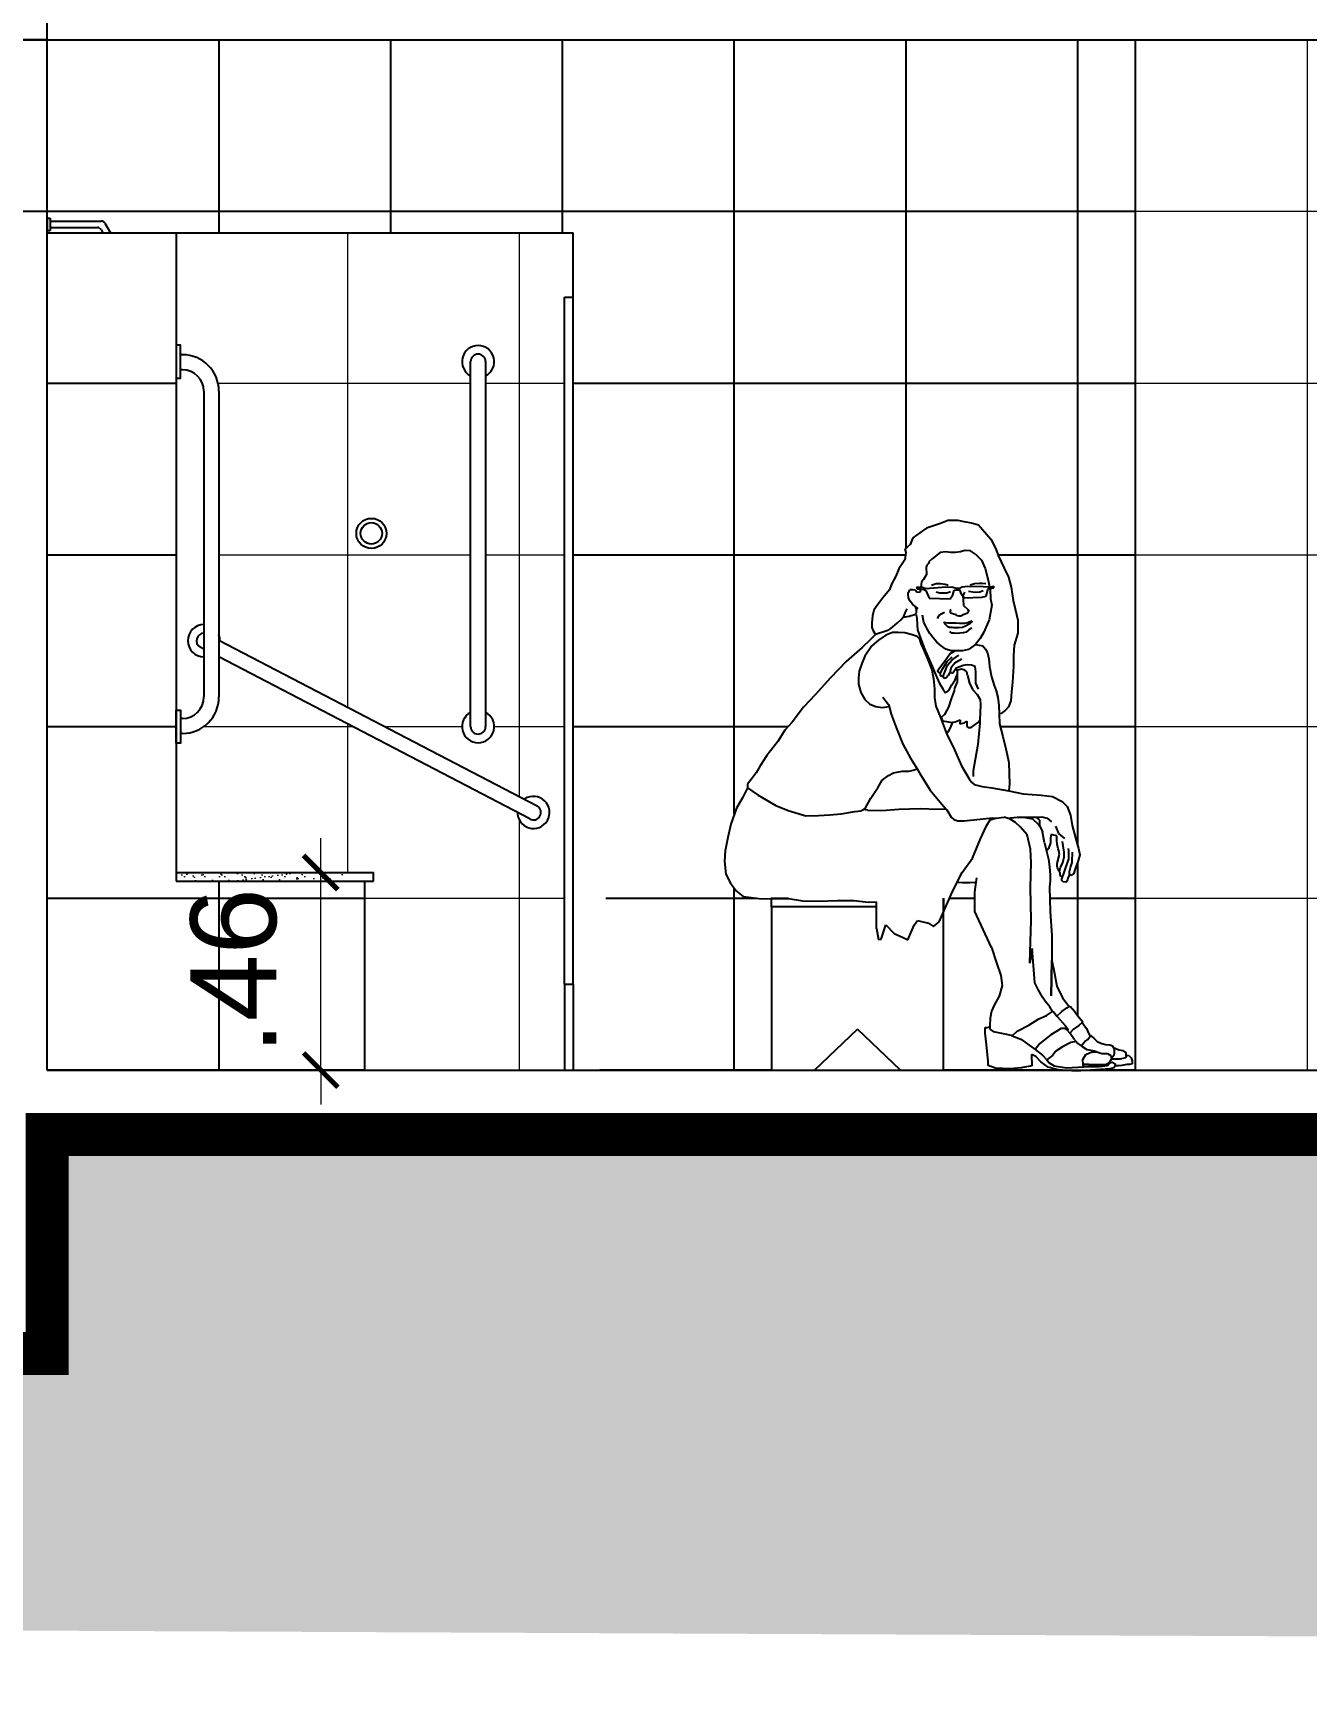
# Model space of a CAD drawing. Header units: metres. Extents: x 2304 to 3408, y 318 to 588.
# Drawn here: x 2622.945 to 2625.911, y 346.657 to 350.527 of the extents above; entities that cross this region are included whole.
import ezdxf

# ---------------------------------------------------------------- set-up
doc = ezdxf.new("R2010")
doc.units = ezdxf.units.M
doc.header["$LTSCALE"] = 5.5
doc.header["$MEASUREMENT"] = 0
doc.header["$PDMODE"] = 1
doc.layers.add('2prancha', color=4, linetype='Continuous', lineweight=18)
doc.layers.add('HACH', color=251, linetype='Continuous', lineweight=5)
for name, color, linetype in [('COTA 1 100', 2, 'Continuous'), ('HACHURA PISOS', 250, 'Continuous'), ('PENA 0.15', 7, 'Continuous'), ('PENA 01', 1, 'Continuous'), ('PENA 02', 2, 'Continuous'), ('PENA 03', 3, 'Continuous'), ('PENA 06', 6, 'Continuous')]:
    doc.layers.add(name, color=color, linetype=linetype)
doc.styles.add('Luana', font='arial.ttf')
doc.dimstyles.new('arial100', dxfattribs={"dimtxt": 0.2, "dimasz": 0.08, "dimexe": 0.1, "dimexo": 0.2, "dimgap": 0.1, "dimtad": 1, "dimzin": 4, "dimdsep": 46, "dimtxsty": 'Luana', "dimblk": 'ARCHTICK', "dimcen": 0, "dimclrd": 7, "dimclre": 7, "dimclrt": 256, "dimadec": 0, "dimazin": 0, "dimtfac": 1, "dimtix": 1, "dimtmove": 0, "dimatfit": 3, "dimldrblk": 'CLOSEDBLANK', "dimfxl": 0, "dimlwd": 5, "dimlwe": 5, "dimarcsym": 0})

# ---------------------------------------------------------------- blocks, each defined once
blk = doc.blocks.new('_ArchTick')
at = {"color": 0, "linetype": 'ByBlock', "const_width": 0.15}
blk.add_lwpolyline([(-0.5, -0.5), (0.5, 0.5)], dxfattribs=at)
blk = doc.blocks.new('*D153')
at = {"layer": 'COTA 1 100', "color": 7, "lineweight": 5}
for p, q in [((2623.6143, 348.5719), (2623.6143, 348.6519)), ((2623.5374, 348.5719), (2623.5143, 348.5719)), ((2623.6143, 348.1119), (2623.6143, 348.5719)), ((2623.5374, 348.1119), (2623.5143, 348.1119)), ((2623.6143, 348.1119), (2623.6143, 348.0319))]:
    blk.add_line(p, q, dxfattribs=at)
at = {"layer": 'Defpoints', "color": 0}
for p in [(2623.6143, 348.5719), (2623.7374, 348.5719), (2623.7374, 348.1119)]:
    blk.add_point(p, dxfattribs=at)
at = {"layer": 'COTA 1 100', "color": 7, "lineweight": 5, "xscale": 0.08, "yscale": 0.08, "zscale": 0.08}
for p, rotation in [((2623.6143, 348.5719), 270), ((2623.6143, 348.1119), 90)]:
    blk.add_blockref('_ArchTick', p, dxfattribs=dict(at, rotation=rotation))
at = {"layer": 'COTA 1 100', "insert": (2623.4122, 348.3419), "char_height": 0.2, "attachment_point": 5, "rotation": 90, "style": 'Luana'}
blk.add_mtext('.46', dxfattribs=at)
blk = doc.blocks.new('_ClosedBlank')
at = {"layer": '2prancha', "color": 0, "lineweight": -2}
for p, q in [((-1, 0.167), (0, 0)), ((-1, 0.167), (-1, -0.167)), ((0, 0), (-1, -0.167))]:
    blk.add_line(p, q, dxfattribs=at)
blk = doc.blocks.new('sentado 31')
for p, q in [((1.14, 27.57), (0.4, 27.3)), ((1.9, 27.86), (1.14, 27.57)), ((1.9, 27.86), (2.72, 27.87)), ((2.72, 27.87), (3.26, 27.73)), ((3.26, 27.73), (3.97, 27.61)), ((3.97, 27.61), (4.6, 27.43)), ((4.6, 27.43), (5.74, 26.11)), ((-1.42, 26.23), (-1.65, 25.64)), ((-0.56, 26.86), (-1.42, 26.23)), ((-0.17, 27.12), (-0.56, 26.86)), ((0.4, 27.3), (-0.17, 27.12)), ((5.74, 26.11), (6.19, 25.23)), ((-1.92, 25.39), (-2.13, 25.22)), ((-2.13, 25.22), (-2.04, 24.89)), ((-2.04, 24.89), (-2.13, 24.23)), ((-1.65, 25.64), (-1.92, 25.39)), ((1.11, 24.91), (0.37, 24.32)), ((1.62, 24.95), (1.11, 24.91)), ((2.03, 24.91), (1.62, 24.95)), ((2.49, 24.91), (2.03, 24.91)), ((2.96, 24.97), (2.49, 24.91)), ((3.36, 25.08), (2.96, 24.97)), ((3.89, 25.06), (3.36, 25.08)), ((4.33, 24.74), (3.89, 25.06)), ((4.33, 24.74), (4.9, 24.19)), ((6.19, 25.23), (6.42, 24.61)), ((6.42, 24.61), (6.97, 23.47)), ((-2.68, 23.4), (-2.97, 22.72)), ((-2.13, 24.23), (-2.68, 23.4)), ((-0.16, 22.87), (-0.43, 22.43)), ((-0.13, 23.75), (-0.18, 23.55)), ((-0.18, 23.55), (-0.16, 22.87)), ((0.03, 23.89), (-0.13, 23.75)), ((0.08, 24.08), (0.03, 23.89)), ((0.37, 24.32), (0.08, 24.08)), ((4.9, 24.19), (5.22, 23.42)), ((5.22, 23.42), (5.5, 22.36)), ((6.97, 23.47), (7.37, 22.63)), ((-3.54, 21.47), (-4.15, 20.75)), ((-3.36, 22), (-3.54, 21.47)), ((-2.97, 22.72), (-3.36, 22)), ((-1.85, 21.14), (-1.69, 21.46)), ((-1.42, 21.48), (-1.69, 21.46)), ((-1.2, 21.44), (-1.42, 21.48)), ((-1.02, 21.23), (-1.2, 21.44)), ((-1.06, 21.73), (-0.69, 21.71)), ((-1.06, 21.73), (-1.01, 21.55)), ((-1.01, 21.55), (-0.72, 21.52)), ((-0.72, 21.52), (-0.75, 21.37)), ((-0.75, 21.37), (-0.75, 21.26)), ((-0.69, 21.71), (-0.72, 21.52)), ((-0.72, 21.52), (-0.41, 21.49)), ((-0.62, 22.21), (-0.69, 21.71)), ((-0.69, 21.71), (-0.52, 21.71)), ((-0.43, 22.43), (-0.62, 22.21)), ((-0.52, 21.71), (-0.25, 21.61)), ((-0.41, 21.49), (-0.21, 21.4)), ((-0.25, 21.61), (1.27, 21.72)), ((-0.21, 21.4), (0.09, 20.72)), ((0.72, 22.03), (0.3, 21.87)), ((0.86, 22.03), (0.72, 22.03)), ((1.14, 22.03), (0.86, 22.03)), ((1.55, 21.97), (1.14, 22.03)), ((1.27, 21.72), (2.18, 21.74)), ((1.84, 21.87), (1.55, 21.97)), ((2.18, 21.74), (2.57, 21.63)), ((2.26, 21), (2.39, 21.43)), ((2.39, 21.43), (2.88, 21.46)), ((2.57, 21.63), (2.92, 21.64)), ((2.88, 21.46), (3.01, 21.08)), ((2.92, 21.64), (3.12, 21.74)), ((3.12, 21.74), (3.63, 21.82)), ((3.63, 21.82), (5.05, 21.78)), ((3.69, 21.36), (4.08, 21.28)), ((3.84, 21.94), (4.24, 22.06)), ((4.24, 22.06), (4.66, 22.09)), ((4.66, 22.09), (4.93, 22.09)), ((4.73, 21.28), (5.03, 21.41)), ((4.93, 22.09), (5.27, 22.05)), ((5.05, 21.78), (5.51, 21.75)), ((5.31, 20.89), (5.5, 21.57)), ((5.5, 22.36), (5.62, 21.76)), ((5.5, 21.57), (5.65, 21.6)), ((5.51, 21.75), (5.62, 21.76)), ((5.62, 21.76), (6.02, 21.8)), ((5.62, 21.76), (5.65, 21.6)), ((5.65, 21.6), (6.02, 21.65)), ((5.65, 21.6), (5.67, 21.52)), ((5.67, 21.52), (5.72, 20.64)), ((6.02, 21.8), (6.02, 21.81)), ((6.02, 21.65), (6.02, 21.8)), ((7.37, 22.63), (7.6, 21.72)), ((7.6, 21.72), (7.79, 20.5)), ((-4.63, 20.13), (-4.97, 19.61)), ((-4.15, 20.75), (-4.63, 20.13)), ((-1.81, 20.71), (-1.85, 21.14)), ((-1.64, 20.43), (-1.81, 20.71)), ((-1.43, 20.16), (-1.64, 20.43)), ((-1.18, 19.95), (-1.43, 20.16)), ((-1.16, 19.94), (-1.18, 19.95)), ((-1.08, 19.68), (-1.16, 19.94)), ((-0.92, 19.73), (-1.16, 19.94)), ((-0.75, 21.26), (-1.02, 21.23)), ((0.09, 20.72), (2.01, 20.66)), ((1.03, 21.17), (0.72, 21.26)), ((1.31, 21.17), (1.03, 21.17)), ((1.72, 21.18), (1.31, 21.17)), ((2.04, 21.28), (1.72, 21.18)), ((2.01, 20.66), (2.26, 21)), ((3.3, 20.73), (3.01, 21.08)), ((3.33, 21.25), (3.17, 20.93)), ((3.17, 20.93), (3.18, 20.87)), ((3.18, 20.87), (3.21, 20.58)), ((3.21, 20.58), (3.25, 20.04)), ((3.25, 20.04), (3.64, 19.68)), ((3.3, 20.73), (4.91, 20.81)), ((4.08, 21.28), (4.38, 21.26)), ((4.38, 21.26), (4.73, 21.28)), ((4.91, 20.81), (5.31, 20.89)), ((5.84, 20.08), (5.59, 18.71)), ((5.72, 20.64), (5.84, 20.08)), ((7.79, 20.5), (7.97, 19.74)), ((-5.11, 19.08), (-5.17, 18.45)), ((-5.17, 18.45), (-5.17, 18.02)), ((-4.97, 19.61), (-5.11, 19.08)), ((-3.42, 17.92), (-2.84, 18.43)), ((-2.84, 18.43), (-2.51, 18.73)), ((-2.51, 18.73), (-2.28, 18.98)), ((-2.13, 19.35), (-2.31, 18.95)), ((-2.28, 18.98), (-1.73, 19.05)), ((-1.96, 19.73), (-2.13, 19.35)), ((-1.73, 19.05), (-1.27, 19.2)), ((-1.27, 19.2), (-1.21, 19.2)), ((-1.21, 19.2), (-1.08, 19.37)), ((-1.21, 19.2), (-1.1, 19.21)), ((-1.1, 19.21), (-1.03, 18.83)), ((-1.08, 19.37), (-1.08, 19.68)), ((-1.03, 18.83), (-1.02, 18.26)), ((-0.39, 18.49), (-0.53, 19.14)), ((-0.23, 18.15), (-0.39, 18.49)), ((0.99, 19.12), (0.81, 18.85)), ((1.24, 19.28), (0.99, 19.12)), ((1.51, 19.4), (1.24, 19.28)), ((1.43, 18.52), (1.8, 18.46)), ((1.56, 18.31), (1.43, 18.52)), ((1.68, 18.19), (1.56, 18.31)), ((1.8, 18.46), (2.19, 18.46)), ((2.03, 19.64), (2.11, 19.68)), ((2.03, 19.49), (2.03, 19.64)), ((2.03, 19.33), (2.03, 19.49)), ((2.16, 19.29), (2.03, 19.33)), ((2.33, 19.24), (2.16, 19.29)), ((2.19, 18.46), (2.57, 18.46)), ((2.47, 19.22), (2.33, 19.24)), ((2.55, 19.17), (2.47, 19.22)), ((2.7, 19.08), (2.55, 19.17)), ((2.57, 18.46), (2.86, 18.42)), ((2.85, 19.06), (2.7, 19.08)), ((2.98, 19.07), (2.85, 19.06)), ((2.86, 18.42), (3.08, 18.41)), ((3.12, 19.15), (2.98, 19.07)), ((3.08, 18.41), (3.37, 18.42)), ((3.38, 19.25), (3.12, 19.15)), ((3.37, 18.42), (3.6, 18.48)), ((3.61, 19.34), (3.38, 19.25)), ((3.82, 18.34), (3.43, 18.14)), ((3.6, 18.48), (3.92, 18.6)), ((3.72, 19.52), (3.61, 19.34)), ((3.64, 19.68), (3.72, 19.52)), ((3.98, 18.5), (3.82, 18.34)), ((3.92, 18.6), (4.02, 18.62)), ((4.02, 18.62), (3.98, 18.5)), ((5.59, 18.71), (5.11, 17.59)), ((7.97, 19.74), (8.22, 18.68)), ((8.22, 18.68), (8.22, 17.51)), ((-5.33, 16.88), (-6.04, 16.18)), ((-4.84, 17.39), (-5.33, 16.88)), ((-5.17, 18.02), (-5.04, 17.72)), ((-4.55, 16.85), (-5.17, 16.34)), ((-5.04, 17.72), (-4.83, 17.39)), ((-4.83, 17.39), (-4.84, 17.39)), ((-3.69, 17.74), (-4.83, 17.39)), ((-3.89, 17.31), (-4.55, 16.85)), ((-3.27, 17.55), (-3.89, 17.31)), ((-3.69, 17.74), (-3.42, 17.92)), ((-2.76, 17.57), (-3.27, 17.55)), ((-2.14, 17.52), (-2.76, 17.57)), ((-1.55, 17.37), (-2.14, 17.52)), ((-1.01, 17.19), (-1.55, 17.37)), ((-1.02, 18.26), (-0.98, 17.79)), ((-0.78, 16.95), (-1.01, 17.19)), ((-0.98, 17.79), (-0.69, 16.96)), ((-0.6, 16.42), (-0.78, 16.95)), ((-0.69, 16.96), (-0.34, 16.07)), ((-0.09, 17.91), (-0.23, 18.15)), ((0.15, 17.46), (-0.09, 17.91)), ((0.47, 17.08), (0.15, 17.46)), ((0.78, 16.67), (0.47, 17.08)), ((1.8, 18.09), (1.68, 18.19)), ((1.92, 18.03), (1.8, 18.09)), ((2.06, 18.02), (1.92, 18.03)), ((2.17, 17.5), (1.98, 17.64)), ((2.19, 18.01), (2.06, 18.02)), ((2.37, 17.5), (2.17, 17.5)), ((2.35, 18), (2.19, 18.01)), ((2.57, 18), (2.35, 18)), ((2.61, 17.48), (2.37, 17.5)), ((2.77, 17.99), (2.57, 18)), ((2.9, 17.49), (2.61, 17.48)), ((3.14, 18.01), (2.77, 17.99)), ((3.2, 17.53), (2.9, 17.49)), ((3.43, 18.14), (3.14, 18.01)), ((3.47, 17.59), (3.2, 17.53)), ((3.73, 17.79), (3.47, 17.59)), ((4, 17.95), (3.73, 17.79)), ((4.77, 17.01), (4.34, 16.47)), ((5.11, 17.59), (4.77, 17.01)), ((8.22, 17.51), (7.88, 16.4)), ((-6.04, 16.18), (-7.51, 14.9)), ((-5.81, 15.39), (-6.07, 14.72)), ((-5.17, 16.34), (-5.81, 15.39)), ((-0.6, 16.42), (-0.05, 15.15)), ((-0.34, 16.07), (0.29, 14.58)), ((1.2, 16.34), (0.78, 16.67)), ((1.61, 16.02), (1.2, 16.34)), ((2.11, 15.87), (1.61, 16.02)), ((1.65, 15.11), (1.99, 15.59)), ((1.74, 14.9), (2.19, 15.34)), ((1.99, 15.59), (2.44, 15.87)), ((2.44, 15.87), (2.11, 15.87)), ((2.19, 15.06), (2.8, 15.47)), ((3.14, 15.87), (2.44, 15.87)), ((3.7, 16), (3.14, 15.87)), ((4.34, 16.47), (3.7, 16)), ((4.34, 16.47), (5, 16.33)), ((5, 16.33), (5.24, 16.03)), ((5.24, 16.03), (5.44, 15.7)), ((5.44, 15.7), (5.56, 15.15)), ((7.83, 15.44), (7.81, 14.47)), ((7.88, 16.4), (7.83, 15.44)), ((-7.51, 14.9), (-8.95, 13.41)), ((-6.33, 14), (-6.4, 13.41)), ((-6.07, 14.72), (-6.33, 14)), ((-0.05, 15.15), (0.34, 14.14)), ((0.29, 14.58), (0.7, 13.65)), ((0.34, 14.14), (0.5, 13.3)), ((0.87, 13.97), (0.92, 14.15)), ((0.99, 13.86), (0.87, 13.97)), ((0.92, 14.15), (1.24, 14.59)), ((1.14, 13.86), (0.99, 13.86)), ((1.14, 13.86), (1.35, 14.25)), ((1.14, 13.59), (1.14, 13.86)), ((1.24, 14.59), (1.65, 15.11)), ((1.35, 14.25), (1.74, 14.9)), ((1.37, 13.56), (1.56, 14.02)), ((1.56, 14.02), (1.78, 14.56)), ((1.78, 14.56), (2.19, 15.06)), ((2.04, 13.97), (1.83, 13.61)), ((2.03, 14.02), (2.14, 14.41)), ((2.04, 13.97), (2.03, 14.02)), ((2.1, 13.81), (2.04, 13.97)), ((2.26, 13.83), (2.1, 13.81)), ((2.14, 14.41), (2.44, 14.77)), ((2.47, 14.13), (2.26, 13.83)), ((2.44, 14.77), (2.8, 14.99)), ((2.58, 14.29), (2.47, 14.13)), ((2.66, 14.11), (2.47, 14.13)), ((2.89, 14.41), (2.58, 14.29)), ((2.66, 14.11), (2.65, 13.68)), ((2.69, 14.11), (2.66, 14.11)), ((3.05, 14.2), (2.69, 14.11)), ((2.8, 14.99), (3.08, 15.16)), ((3.22, 14.52), (2.89, 14.41)), ((3.37, 14.11), (3.05, 14.2)), ((3.58, 14.58), (3.22, 14.52)), ((3.55, 13.95), (3.37, 14.11)), ((3.6, 13.61), (3.55, 13.95)), ((3.97, 14.56), (3.58, 14.58)), ((4.3, 14.45), (3.97, 14.56)), ((4.37, 13.95), (4.3, 14.45)), ((4.38, 13.47), (4.37, 13.95)), ((5.56, 15.15), (5.62, 14.43)), ((5.62, 14.43), (5.81, 13.5)), ((7.81, 14.47), (7.74, 13.01)), ((-8.95, 13.41), (-10.36, 11.84)), ((-6.4, 13.41), (-6.4, 12.82)), ((-6.4, 12.82), (-6.17, 12.07)), ((0.5, 13.3), (0.57, 12.38)), ((0.57, 12.38), (0.57, 11.6)), ((0.7, 13.65), (1, 12.94)), ((1, 12.94), (1.16, 12.7)), ((1.24, 13.52), (1.14, 13.59)), ((1.16, 12.7), (1.34, 12.39)), ((1.37, 13.56), (1.24, 13.52)), ((1.34, 12.39), (1.58, 12.03)), ((1.42, 13.42), (1.37, 13.56)), ((1.47, 13.34), (1.42, 13.42)), ((1.66, 13.4), (1.47, 13.34)), ((1.58, 12.03), (1.88, 12.23)), ((1.83, 13.61), (1.66, 13.4)), ((1.88, 12.23), (2.17, 12.77)), ((2.39, 12.2), (2.12, 11.49)), ((2.17, 12.77), (2.48, 13.21)), ((2.42, 12.46), (2.39, 12.2)), ((2.65, 13.03), (2.42, 12.46)), ((2.48, 13.21), (2.65, 13.68)), ((2.65, 13.68), (2.65, 13.03)), ((3.6, 13.61), (3.8, 12.9)), ((3.8, 12.9), (4.06, 12.34)), ((4.06, 12.34), (4.49, 11.86)), ((4.38, 12.9), (4.38, 13.47)), ((4.6, 12.36), (4.38, 12.9)), ((5.81, 13.5), (6.04, 12.7)), ((6.04, 12.7), (6.24, 12.22)), ((6.24, 12.22), (6.4, 11.63)), ((7.74, 13.01), (7.65, 12.12)), ((-11.44, 10.71), (-12.47, 9.33)), ((-10.36, 11.84), (-11.44, 10.71)), ((-6.17, 12.07), (-5.81, 11.41)), ((-5.81, 11.41), (-5.35, 10.99)), ((-5.35, 10.99), (-4.79, 10.76)), ((-4.79, 10.76), (-4.22, 10.69)), ((-4.22, 10.69), (-3.58, 10.76)), ((-4.16, 11.62), (-3.63, 10.97)), ((-3.63, 10.97), (-3.58, 10.76)), ((-3.58, 10.76), (-3.4, 10.08)), ((0.57, 11.6), (0.71, 10.82)), ((0.71, 10.82), (1.12, 9.78)), ((1.87, 10.71), (1.51, 10.04)), ((2.12, 11.49), (1.87, 10.71)), ((4.49, 11.86), (4.78, 11.43)), ((4.8, 10.92), (4.75, 9.52)), ((4.78, 11.43), (4.8, 10.92)), ((6.4, 11.63), (6.47, 10.86)), ((6.47, 10.86), (6.51, 10.09)), ((7.35, 10.73), (7.08, 10.44)), ((7.58, 11.28), (7.35, 10.73)), ((7.65, 12.12), (7.58, 11.28)), ((-12.47, 9.33), (-13.16, 8.61)), ((-3.4, 10.08), (-2.94, 8.84)), ((1.12, 9.78), (1.69, 8.31)), ((1.51, 10.04), (1.2, 9.78)), ((1.2, 9.78), (1.3, 9.46)), ((1.3, 9.46), (1.67, 9.39)), ((1.67, 9.39), (2.21, 9.32)), ((2.05, 8.82), (2.27, 9.33)), ((2.21, 9.32), (2.27, 9.33)), ((2.27, 9.33), (2.48, 9.37)), ((2.48, 9.37), (2.92, 9.54)), ((2.92, 9.54), (2.89, 9.19)), ((2.89, 9.19), (3.32, 9.27)), ((3.32, 9.27), (3.55, 9.42)), ((3.55, 9.42), (3.53, 8.95)), ((4.19, 9.02), (4.53, 9.27)), ((4.53, 9.27), (4.75, 9.52)), ((4.74, 9.24), (4.56, 7.3)), ((4.75, 9.38), (4.74, 9.24)), ((4.75, 9.52), (4.75, 9.38)), ((6.69, 10.14), (6.51, 10.09)), ((6.51, 10.09), (6.54, 9.17)), ((6.54, 9.17), (6.85, 8.03)), ((7.08, 10.44), (6.69, 10.14)), ((-13.16, 8.61), (-13.78, 7.55)), ((-2.94, 8.84), (-2.34, 7.32)), ((1.69, 8.31), (1.88, 8.55)), ((1.69, 8.31), (1.72, 8.25)), ((1.72, 8.25), (2.41, 6.8)), ((1.88, 8.55), (2.05, 8.82)), ((3.53, 8.95), (3.66, 8.85)), ((3.66, 8.85), (3.94, 8.86)), ((3.94, 8.86), (4.19, 9.02)), ((6.85, 8.03), (7.13, 6.88)), ((-14.81, 6.27), (-15.42, 5.32)), ((-13.78, 7.55), (-14.81, 6.27)), ((-2.34, 7.32), (-1.63, 6.04)), ((2.41, 6.8), (3.05, 5.33)), ((4.56, 7.3), (4.31, 5.92)), ((7.13, 6.88), (7.38, 5.65)), ((-15.78, 4.7), (-16.14, 4.21)), ((-15.42, 5.32), (-15.78, 4.7)), ((-3.63, 4.44), (-3.19, 4.7)), ((-3.19, 4.7), (-2.4, 4.83)), ((-2.4, 4.83), (-1.75, 4.83)), ((-1.75, 4.83), (-1.37, 4.93)), ((-1.63, 6.04), (-1.02, 5.06)), ((-1.37, 4.93), (-1.02, 5.06)), ((-1.02, 5.06), (-0.76, 4.64)), ((-0.76, 4.64), (0.18, 3.1)), ((3.05, 5.33), (3.76, 4.14)), ((4.13, 4.87), (4.12, 4.35)), ((4.31, 5.92), (4.13, 4.87)), ((7.38, 5.65), (7.42, 4.62)), ((7.42, 4.62), (7.45, 3.67)), ((-16.56, 3.32), (-17.04, 2.41)), ((-16.56, 3.65), (-16.58, 3.34)), ((-16.58, 3.34), (-16.56, 3.32)), ((-16.14, 4.21), (-16.56, 3.65)), ((-16.56, 3.32), (-15.6, 2.65)), ((-5.27, 2.36), (-4.58, 3.37)), ((-4.58, 3.37), (-4.22, 4.01)), ((-4.22, 4.01), (-3.63, 4.44)), ((0.18, 3.1), (1.24, 1.82)), ((3.76, 4.14), (3.97, 3.82)), ((3.97, 3.82), (4.22, 3.61)), ((4.22, 3.61), (4.96, 3.45)), ((4.96, 3.45), (5.85, 3.31)), ((5.85, 3.31), (7.39, 3.04)), ((7.45, 3.67), (7.39, 3.04)), ((-17.04, 2.41), (-17.58, 1.46)), ((-15.6, 2.65), (-13.96, 1.7)), ((-13.96, 1.7), (-12.83, 1.23)), ((-5.79, 1.41), (-5.27, 2.36)), ((1.24, 1.82), (1.61, 1.4)), ((7.39, 3.04), (8.72, 2.76)), ((8.72, 2.76), (10.35, 2.65)), ((10.35, 2.65), (11.41, 2.51)), ((11.41, 2.51), (12.28, 2.05)), ((12.28, 2.05), (12.74, 1.59)), ((12.74, 1.59), (13.06, 0.81)), ((-17.58, 1.46), (-18.1, -0.01)), ((-12.83, 1.23), (-11.21, 0.75)), ((-11.21, 0.75), (-10.05, 0.77)), ((-10.05, 0.77), (-9.03, 0.85)), ((-9.03, 0.85), (-7.97, 0.92)), ((-7.97, 0.92), (-6.74, 1.13)), ((-6.74, 1.13), (-6.17, 1.21)), ((-6.17, 1.21), (-5.92, 1.34)), ((-5.92, 1.34), (-5.79, 1.41)), ((-5.58, 1.28), (-5.92, 1.34)), ((-5.58, 1.28), (-4.25, 1.25)), ((-4.25, 1.25), (-2.68, 1.35)), ((-2.68, 1.35), (-0.73, 1.43)), ((-0.73, 1.43), (0.89, 1.35)), ((0.89, 1.35), (1.61, 1.4)), ((1.61, 1.4), (1.7, 1.31)), ((1.7, 1.31), (2.11, 0.62)), ((2.11, 0.62), (2.34, 0.42)), ((2.34, 0.42), (2.73, 0.3)), ((2.73, 0.3), (3.28, 0.28)), ((3.28, 0.28), (4.18, 0.39)), ((4.18, 0.39), (5.9, 0.55)), ((5.36, -0.16), (5.67, 0.38)), ((5.67, 0.38), (6.14, 0.53)), ((5.9, 0.55), (6.27, 0.54)), ((6.14, 0.53), (6.27, 0.54)), ((6.27, 0.54), (6.7, 0.58)), ((6.7, 0.58), (6.97, 0.62)), ((7.24, 0.54), (6.97, 0.62)), ((7.24, 0.54), (8.15, 0.62)), ((7.48, 0.48), (7.24, 0.54)), ((7.99, 0.15), (7.48, 0.48)), ((8.47, -0.28), (7.99, 0.15)), ((8.15, 0.62), (8.74, 0.62)), ((8.74, 0.62), (9.02, 0.62)), ((8.74, 0.62), (9.55, 0.46)), ((9.02, 0.62), (9.71, 0.63)), ((9.55, 0.46), (10.1, -0.04)), ((9.71, 0.63), (10.42, 0.65)), ((9.96, 0.55), (9.71, 0.63)), ((9.96, 0.55), (10.16, 0.41)), ((10.16, 0.41), (10.23, 0.32)), ((10.23, -0.2), (10.23, 0.32)), ((10.42, 0.65), (10.9, 0.53)), ((10.9, 0.53), (11.32, 0.19)), ((13.06, 0.81), (13.2, -0.13)), ((-18.38, -1.24), (-18.61, -2.47)), ((-18.1, -0.01), (-18.38, -1.24)), ((4.05, -3.12), (4.8, -1.37)), ((4.8, -1.37), (5.36, -0.16)), ((9.09, -0.99), (8.47, -0.28)), ((9.39, -2.3), (9.09, -0.99)), ((10.1, -0.04), (10.23, -0.2)), ((10.23, -0.2), (10.28, -0.27)), ((10.28, -0.27), (10.49, -0.73)), ((10.67, -1.74), (10.49, -0.73)), ((11.23, -1), (11.2, -1.35)), ((11.2, -1.35), (11.2, -1.74)), ((11.39, -1), (11.23, -1)), ((11.78, -1.1), (11.39, -1)), ((11.66, -0.2), (11.96, -0.87)), ((11.78, -1.49), (11.78, -1.1)), ((11.82, -1.85), (11.78, -1.49)), ((11.96, -0.87), (12.49, -1.33)), ((13.2, -0.13), (13.59, -1.6)), ((-18.61, -2.47), (-18.69, -3.42)), ((9.44, -3.54), (9.39, -2.3)), ((10.67, -1.74), (10.86, -2.5)), ((11.04, -2.24), (10.86, -2.5)), ((10.86, -2.5), (11.04, -3.23)), ((11.2, -1.74), (11.04, -2.24)), ((11.91, -2.27), (11.82, -1.85)), ((11.82, -3.62), (12.05, -2.79)), ((11.98, -2.47), (11.91, -2.27)), ((12.05, -2.79), (11.98, -2.47)), ((12.39, -2.01), (12.31, -1.6)), ((12.46, -2.59), (12.39, -2.01)), ((12.48, -3.05), (12.46, -2.59)), ((12.89, -2.47), (12.86, -2.24)), ((12.89, -2.74), (12.89, -2.47)), ((12.89, -3.24), (12.89, -2.74)), ((13.21, -3.19), (13.23, -2.82)), ((13.23, -2.82), (13.22, -2.58)), ((13.59, -1.6), (13.77, -2.24)), ((13.89, -2.84), (13.73, -3.48)), ((13.77, -2.24), (13.89, -2.84)), ((-18.69, -3.42), (-18.56, -4.61)), ((2.66, -5.33), (3.1, -4.45)), ((3.1, -4.45), (4.05, -3.12)), ((9.37, -5.81), (9.44, -3.54)), ((11.04, -3.23), (11.13, -3.94)), ((11.13, -3.94), (11.18, -4.7)), ((11.82, -3.87), (11.82, -3.62)), ((11.85, -4.01), (11.82, -3.87)), ((11.91, -4.13), (11.85, -4.01)), ((11.94, -4.26), (11.91, -4.13)), ((12.05, -4.35), (11.94, -4.26)), ((12.05, -4.35), (12.14, -3.99)), ((12.1, -4.49), (12.05, -4.35)), ((12.1, -4.72), (12.1, -4.49)), ((12.14, -3.99), (12.34, -3.52)), ((12.31, -4.89), (12.44, -4.53)), ((12.34, -3.52), (12.48, -3.05)), ((12.44, -4.53), (12.6, -4.07)), ((12.6, -4.07), (12.76, -3.57)), ((12.76, -3.57), (12.89, -3.24)), ((12.95, -4.37), (13.04, -3.99)), ((12.96, -4.62), (12.95, -4.37)), ((13.04, -3.99), (13.2, -3.52)), ((13.2, -3.52), (13.21, -3.19)), ((13.52, -4.03), (13.31, -4.61)), ((13.73, -3.48), (13.52, -4.03)), ((-18.56, -4.61), (-18.12, -5.43)), ((-18.12, -5.43), (-17.58, -6.17)), ((2.13, -6.4), (2.66, -5.33)), ((2.66, -5.33), (3.1, -5.37)), ((3.1, -5.37), (3.83, -5.37)), ((3.83, -5.37), (4.38, -5.32)), ((4.38, -5.32), (4.25, -6.24)), ((4.43, -4.94), (4.38, -5.32)), ((9.44, -8.82), (9.37, -5.81)), ((11.18, -5.18), (11.13, -5.8)), ((11.13, -5.8), (11.18, -8.01)), ((11.18, -4.7), (11.18, -5.18)), ((12.31, -4.89), (12.1, -4.72)), ((12.24, -5.18), (12.26, -5.04)), ((12.37, -5.3), (12.24, -5.18)), ((12.26, -5.04), (12.31, -4.89)), ((12.6, -5.34), (12.37, -5.3)), ((12.74, -5.23), (12.6, -5.34)), ((12.81, -4.97), (12.74, -5.23)), ((12.96, -4.62), (12.81, -4.97)), ((13.11, -4.73), (12.96, -4.62)), ((13.31, -4.61), (13.11, -4.73)), ((-17.58, -6.17), (-16.97, -6.64)), ((-16.97, -6.64), (-15.27, -6.87)), ((-15.27, -6.87), (-12.8, -6.82)), ((-12.8, -6.82), (-11.49, -7.05)), ((-11.49, -7.05), (-10.11, -7.07)), ((-10.11, -7.07), (-8.31, -7.02)), ((-8.31, -7.02), (-6.82, -7.02)), ((-6.82, -7.02), (-5.51, -7.18)), ((-5.51, -7.18), (-4.74, -7.15)), ((-4.74, -9.59), (-4.74, -7.15)), ((1.02, -8.97), (2.13, -6.4)), ((4.25, -6.24), (4.25, -8.1)), ((-1.29, -9.28), (-0.98, -8.84)), ((-0.98, -8.84), (0.04, -9.08)), ((0.04, -9.08), (0.48, -9.41)), ((0.48, -9.41), (1.02, -8.97)), ((5.79, -11.34), (4.27, -8.03)), ((9.32, -12.77), (9.44, -8.82)), ((11.18, -8.01), (11.34, -10.22)), ((-4.74, -9.59), (-4.56, -10.59)), ((-4.56, -10.59), (-4.32, -10.57)), ((-4.32, -10.57), (-3.89, -9.26)), ((-3.89, -9.26), (-3.12, -10.03)), ((-3.12, -10.03), (-2.24, -10.44)), ((-2.24, -10.44), (-1.88, -10.62)), ((-1.88, -10.62), (-1.29, -9.28)), ((11.34, -10.22), (11.34, -11.92)), ((5.79, -11.34), (6.27, -12.72)), ((9.53, -11.42), (9.32, -12.77)), ((9.78, -14.56), (9.53, -11.42)), ((11.34, -11.92), (11.32, -14.17)), ((6.27, -12.72), (6.66, -13.89)), ((11.27, -15.77), (11.33, -12.52)), ((11.33, -12.52), (11.57, -13.71)), ((11.57, -13.71), (11.8, -14.88)), ((6.77, -14.82), (6.52, -15.78)), ((6.66, -13.89), (6.77, -14.82)), ((10.08, -15.18), (9.78, -14.56)), ((10.49, -15.87), (10.08, -15.18)), ((11.32, -14.17), (11.27, -15.77)), ((11.8, -14.88), (12.33, -15.94)), ((6.04, -16.61), (5.81, -17.16)), ((6.52, -15.78), (6.04, -16.61)), ((10.72, -16.24), (10.49, -15.87)), ((11.16, -16.77), (10.72, -16.24)), ((12.33, -15.94), (12.63, -16.35)), ((12.63, -16.35), (12.94, -16.74)), ((12.7, -16.86), (12.94, -16.74)), ((12.94, -16.74), (13.02, -16.7)), ((13.02, -16.7), (13.41, -17.16)), ((5.67, -17.8), (5.65, -18.49)), ((5.81, -17.16), (5.67, -17.8)), ((9.23, -18.44), (10.15, -17.87)), ((10.15, -17.87), (10.84, -17.55)), ((10.84, -17.55), (11.4, -17.21)), ((11.4, -17.21), (11.16, -16.77)), ((11.4, -17.21), (11.46, -17.18)), ((11.46, -17.18), (11.81, -17.63)), ((11.81, -17.63), (12.24, -17.2)), ((11.81, -17.63), (11.85, -17.69)), ((11.85, -17.69), (12.56, -18.49)), ((12.24, -17.2), (12.7, -16.86)), ((13.41, -17.16), (13.68, -17.57)), ((13.68, -17.57), (14.19, -18.15)), ((14.12, -18.21), (13.82, -18.49)), ((14.19, -18.15), (14.12, -18.21)), ((14.12, -18.21), (14.51, -18.76)), ((5.21, -18.83), (5.23, -18.67)), ((5.23, -19.18), (5.21, -18.83)), ((5.23, -18.67), (5.4, -18.65)), ((5.35, -20.23), (5.23, -19.18)), ((5.4, -18.65), (5.65, -18.6)), ((5.65, -18.49), (5.65, -18.6)), ((5.65, -18.6), (5.65, -18.81)), ((5.65, -18.81), (5.97, -19.02)), ((5.97, -19.02), (6.86, -19.2)), ((6.86, -19.2), (7.6, -19.38)), ((7.6, -19.38), (7.69, -19.42)), ((7.69, -19.42), (8.17, -18.99)), ((7.69, -19.42), (8.49, -19.73)), ((8.17, -18.99), (9.23, -18.44)), ((8.49, -19.73), (9.69, -20.58)), ((11.23, -19.34), (10.24, -20.12)), ((12.19, -18.76), (11.23, -19.34)), ((12.49, -18.74), (12.19, -18.76)), ((12.71, -18.87), (12.49, -18.74)), ((12.56, -18.49), (12.86, -18.88)), ((12.72, -18.88), (12.71, -18.87)), ((12.71, -18.87), (12.98, -19.17)), ((12.86, -18.88), (12.72, -18.88)), ((13.32, -18.81), (12.98, -19.17)), ((12.98, -19.17), (13.02, -19.2)), ((13.41, -19.8), (13.02, -19.2)), ((13.82, -18.49), (13.32, -18.81)), ((13.41, -19.8), (13.57, -19.96)), ((14.35, -19.96), (14.63, -19.75)), ((14.51, -18.76), (14.69, -19.18)), ((14.63, -19.75), (14.84, -19.45)), ((14.69, -19.18), (14.84, -19.45)), ((14.84, -19.45), (14.88, -19.41)), ((14.88, -19.41), (15.2, -19.64)), ((15.2, -19.64), (15.5, -19.94)), ((5.51, -21.77), (5.35, -20.23)), ((9.87, -21.31), (9.48, -21.13)), ((9.48, -21.13), (9.5, -22.18)), ((9.69, -20.58), (9.82, -20.68)), ((10.24, -20.12), (9.82, -20.68)), ((9.82, -20.68), (10.47, -21.2)), ((10.33, -21.82), (9.87, -21.31)), ((10.47, -21.2), (10.87, -21.64)), ((11.39, -21.22), (11.02, -21.5)), ((11.69, -20.83), (11.39, -21.22)), ((12.33, -20.44), (11.69, -20.83)), ((13.09, -20.05), (12.33, -20.44)), ((13.57, -19.96), (13.09, -20.05)), ((13.57, -19.96), (13.73, -20.12)), ((13.73, -20.12), (14.02, -20.34)), ((14.02, -20.34), (14.35, -19.96)), ((14.02, -20.34), (14.12, -20.42)), ((14.12, -20.42), (14.56, -20.67)), ((14.19, -21.59), (14.46, -21.15)), ((14.46, -21.15), (14.79, -20.99)), ((14.56, -20.67), (15.25, -20.81)), ((14.79, -20.99), (15.08, -20.9)), ((15.08, -20.9), (15.47, -20.9)), ((15.25, -20.81), (15.47, -20.9)), ((15.47, -20.9), (15.64, -20.97)), ((15.5, -19.94), (15.82, -20.1)), ((15.64, -20.97), (15.93, -21.06)), ((15.82, -20.1), (16.26, -20.21)), ((15.93, -21.06), (16.44, -21.06)), ((16.26, -20.21), (16.67, -20.26)), ((16.44, -21.06), (16.74, -21.22)), ((16.67, -20.26), (16.9, -20.33)), ((16.74, -21.22), (16.82, -21.5)), ((17.01, -21.22), (16.82, -21.5)), ((16.9, -20.33), (16.97, -20.5)), ((16.97, -20.5), (17.5, -20.72)), ((16.97, -20.5), (17.04, -20.67)), ((17.04, -20.95), (17.01, -21.22)), ((17.04, -20.67), (17.04, -20.95)), ((17.5, -20.72), (17.84, -20.78)), ((17.84, -20.78), (18.07, -20.88)), ((18.07, -20.88), (18.12, -21.04)), ((18.14, -21.29), (18.09, -21.45)), ((18.12, -21.04), (18.13, -21.2)), ((18.13, -21.2), (18.39, -21.22)), ((18.13, -21.2), (18.14, -21.29)), ((18.39, -21.22), (18.62, -21.43)), ((5.51, -22.14), (5.51, -21.77)), ((5.74, -22.25), (5.51, -22.14)), ((6.18, -22.39), (5.74, -22.25)), ((7.51, -22.44), (6.18, -22.39)), ((8.54, -22.37), (7.51, -22.44)), ((9.5, -22.18), (8.54, -22.37)), ((11, -22.3), (10.33, -21.82)), ((11.02, -21.5), (10.87, -21.64)), ((10.87, -21.64), (11.09, -21.89)), ((11.96, -22.55), (11, -22.3)), ((11.09, -21.89), (11.55, -22.18)), ((11.55, -22.18), (12.67, -22.35)), ((13.57, -22.67), (11.96, -22.55)), ((12.67, -22.35), (14.25, -22.26)), ((16.67, -22.46), (13.57, -22.67)), ((14.21, -22.05), (14.19, -21.59)), ((14.22, -22.07), (14.21, -22.05)), ((14.72, -22.05), (14.22, -22.07)), ((14.25, -22.26), (14.22, -22.07)), ((14.25, -22.26), (14.33, -22.25)), ((14.33, -22.25), (15.7, -22.25)), ((14.72, -22.05), (16.35, -22.05)), ((15.7, -22.25), (16.44, -22.16)), ((16.58, -21.91), (16.35, -22.05)), ((16.44, -22.16), (16.66, -21.91)), ((16.81, -21.55), (16.58, -21.91)), ((16.66, -21.91), (16.9, -21.84)), ((17.01, -22.35), (16.67, -22.46)), ((16.83, -21.52), (16.81, -21.55)), ((16.9, -21.57), (16.81, -21.55)), ((16.82, -21.5), (16.83, -21.52)), ((17.61, -21.57), (16.9, -21.57)), ((17.22, -22.05), (16.9, -21.84)), ((17.12, -22.18), (17.01, -22.35)), ((17.22, -22.05), (17.12, -22.18)), ((17.45, -22.18), (17.12, -22.18)), ((17.77, -22.14), (17.45, -22.18)), ((17.86, -21.52), (17.61, -21.57)), ((18.21, -22.07), (17.77, -22.14)), ((18.09, -21.45), (17.86, -21.52)), ((18.48, -22.05), (18.21, -22.07)), ((18.69, -21.98), (18.48, -22.05)), ((18.62, -21.43), (18.69, -21.75)), ((18.69, -21.75), (18.69, -21.98))]:
    blk.add_line(p, q)

msp = doc.modelspace()

# ---------------------------------------------------------------- hatches: boundary and pattern name
at = {"layer": 'HACH'}
h = msp.add_hatch(dxfattribs=at)
h.set_pattern_fill('_USER', color=256, scale=0.4, style=0, double=1, pattern_type=0)
h.set_pattern_definition([(0, (2625.51236, 348.1119), (0, 0.4), []), (90, (2625.51236, 348.1119), (-0.4, 2e-17), [])])
h.paths.add_polyline_path([(2625.5124, 348.1119), (2628.0724, 348.1119), (2628.0724, 350.5119), (2625.5124, 350.5119)])
h = msp.add_hatch(dxfattribs=at)
h.set_pattern_fill('_USER', color=256, scale=0.4, style=0, double=1, pattern_type=0)
h.set_pattern_definition([(0, (2623.27736, 348.1119), (0, 0.4), []), (90, (2623.27736, 348.1119), (-0.4, 2e-17), [])])
h.paths.add_polyline_path([(2624.1824, 349.9119), (2624.2024, 349.9119), (2624.2024, 350.0619), (2623.2774, 350.0619), (2623.2774, 349.8003), (2623.2879, 349.8003), (2623.2879, 349.7781), (2623.2924, 349.7781, -0.414214), (2623.3774, 349.6931), (2623.3774, 349.3141), (2623.3774, 349.1254, -0.090908), (2623.3799, 349.1121), (2624.0885, 348.7427, -4.042323), (2624.0723, 348.7117), (2623.3774, 349.074), (2623.3774, 348.9808, -0.414214), (2623.2924, 348.8958), (2623.2879, 348.8958), (2623.2879, 348.8735), (2623.2774, 348.8735), (2623.2774, 348.5719), (2623.7374, 348.5719), (2623.7374, 348.5519), (2623.7174, 348.5519), (2623.7174, 348.1119), (2624.1824, 348.1119), (2624.1824, 348.3119)])
h.paths.add_polyline_path([(2623.9985, 349.7287), (2623.9985, 348.9451, -4.038071), (2623.9635, 348.9451), (2623.9635, 349.7287, -4.038071)], flags=16)
h.paths.add_polyline_path([(2623.7674, 349.3619, -1), (2623.6974, 349.3619, -1)], flags=16)
h.paths.add_polyline_path([(2623.7574, 349.3619, -1), (2623.7074, 349.3619, -1)], flags=0)
h = msp.add_hatch(dxfattribs=at)
h.set_pattern_fill('AR-SAND,_O', color=256, scale=0.015)
h.set_pattern_definition([(37.5, (2610.517356, 347.941908), (-0.0009449, 0.028902357), [0, -0.0228, 0, -0.0255, 0, -0.024375]), (7.5, (2610.517356, 347.94191), (0.02654665, 0.04233219), [0, -0.0123, 0, -0.02055, 0, -0.007875]), (327.5, (2610.498906, 347.941908), (0.04671213, 8.4886e-05), [0, -0.0075, 0, -0.027, 0, -0.03525]), (317.5, (2610.498906, 347.94191), (0.0450919, 0.01316513), [0, -0.00375, 0, -0.0177, 0, -0.02025])])
h.paths.add_polyline_path([(2623.6674, 348.5719), (2623.2774, 348.5719), (2623.2774, 348.5519), (2623.6674, 348.5519)])
at = {"layer": 'HACHURA PISOS'}
h = msp.add_hatch(dxfattribs=at)
h.set_pattern_fill('_USER', color=256, scale=0.4, style=0, double=1, pattern_type=0)
h.set_pattern_definition([(0, (2622.97736, 348.1119), (0, 0.4), []), (90, (2622.97736, 348.1119), (-0.4, 2e-17), [])])
h.paths.add_polyline_path([(2625.2013, 348.3087), (2625.1983, 348.3322), (2625.1884, 348.3619), (2625.1762, 348.3969), (2625.1372, 348.482), (2625.1371, 348.5264), (2625.1404, 348.5499), (2625.1266, 348.5486), (2625.108, 348.5486), (2625.0968, 348.5495), (2625.0832, 348.5223), (2625.0646, 348.4791), (2625.0646, 348.1119), (2625.3342, 348.1119), (2625.3086, 348.1186), (2625.2917, 348.1309), (2625.28, 348.1437), (2625.2701, 348.1483), (2625.2707, 348.1215), (2625.2462, 348.1169), (2625.2199, 348.1151), (2625.1861, 348.1163), (2625.1692, 348.1216), (2625.1692, 348.132), (2625.1651, 348.1711), (2625.1622, 348.1979), (2625.1613, 348.2106), (2625.1663, 348.2113), (2625.1726, 348.2127), (2625.1733, 348.2329), (2625.1768, 348.2492), (2625.1826, 348.2632), (2625.1948, 348.2842)], flags=17)
h.paths.add_polyline_path([(2625.5124, 350.5119), (2622.9774, 350.5119), (2622.9774, 350.1119), (2622.9774, 350.0964), (2622.9844, 350.0964), (2622.9844, 350.0894), (2623.1029, 350.0894, -0.267949), (2623.1116, 350.0844), (2623.1246, 350.0619), (2623.2774, 350.0619), (2624.2024, 350.0619), (2624.2024, 349.9119), (2624.2024, 348.6663, -0.152066), (2624.3065, 348.3319, -0.095973), (2624.2638, 348.1119), (2624.6643, 348.1119), (2624.6643, 348.4919), (2624.6643, 348.5111), (2624.6413, 348.5106), (2624.5983, 348.5165), (2624.5826, 348.5282), (2624.5689, 348.5471), (2624.5578, 348.568), (2624.5545, 348.598), (2624.5565, 348.6222), (2624.5624, 348.6535), (2624.5695, 348.6848), (2624.5826, 348.722), (2624.5963, 348.7462), (2624.6079, 348.7682), (2624.6087, 348.7777), (2624.6192, 348.792), (2624.6283, 348.8044), (2624.6375, 348.8201), (2624.6531, 348.8442), (2624.6792, 348.8769), (2624.6949, 348.9036), (2624.7125, 348.9219), (2624.7386, 348.9571), (2624.766, 348.9858), (2624.8019, 349.0256), (2624.8385, 349.0635), (2624.8757, 349.0961), (2624.894, 349.1137), (2624.9066, 349.1269), (2624.898, 349.14), (2624.898, 349.1537), (2624.8994, 349.1696), (2624.903, 349.1832), (2624.9116, 349.1963), (2624.9239, 349.2122), (2624.9393, 349.2303), (2624.9438, 349.2439), (2624.9538, 349.262), (2624.9611, 349.2793), (2624.9751, 349.3006), (2624.9774, 349.3173), (2624.9751, 349.3255), (2624.9806, 349.33), (2624.9874, 349.3364), (2624.9933, 349.3513), (2625.015, 349.3672), (2625.025, 349.374), (2625.0395, 349.3785), (2625.0581, 349.3853), (2625.0776, 349.3926), (2625.0984, 349.393), (2625.112, 349.3894), (2625.1302, 349.3862), (2625.146, 349.3817), (2625.1751, 349.3482), (2625.1864, 349.3259), (2625.1923, 349.3101), (2625.2063, 349.2811), (2625.2163, 349.2598), (2625.2222, 349.2367), (2625.2272, 349.2058), (2625.2317, 349.1864), (2625.2381, 349.1596), (2625.2381, 349.1297), (2625.2295, 349.1016), (2625.2281, 349.0771), (2625.2277, 349.0527), (2625.2258, 349.0155), (2625.2236, 348.9928), (2625.2218, 348.9715), (2625.2159, 348.9575), (2625.2091, 348.9502), (2625.1946, 348.939), (2625.1955, 348.9179), (2625.2032, 348.8889), (2625.2104, 348.8599), (2625.2168, 348.8286), (2625.2177, 348.8023), (2625.2186, 348.7783), (2625.217, 348.7621), (2625.2508, 348.7551), (2625.2922, 348.7522), (2625.319, 348.7487), (2625.3412, 348.7371), (2625.3528, 348.7254), (2625.361, 348.7056), (2625.3645, 348.6817), (2625.3744, 348.6444), (2625.3791, 348.628), (2625.382, 348.6129), (2625.3779, 348.5966), (2625.3727, 348.5826), (2625.3674, 348.568), (2625.3623, 348.5648), (2625.3584, 348.5677), (2625.3547, 348.5587), (2625.3518, 348.5488), (2625.3397, 348.5513), (2625.3414, 348.5614), (2625.3365, 348.5651), (2625.3365, 348.5709), (2625.3354, 348.5744), (2625.3324, 348.5767), (2625.3319, 348.5802), (2625.3295, 348.5841), (2625.3295, 348.5931), (2625.3354, 348.614), (2625.3336, 348.6222), (2625.3319, 348.6275), (2625.3295, 348.6379), (2625.3284, 348.6473), (2625.3284, 348.6572), (2625.3184, 348.6595), (2625.3144, 348.6595), (2625.3138, 348.6508), (2625.3138, 348.6409), (2625.3097, 348.628), (2625.3051, 348.6216), (2625.3097, 348.603), (2625.312, 348.5849), (2625.3132, 348.5657), (2625.3132, 348.5534), (2625.312, 348.5377), (2625.3132, 348.4814), (2625.3173, 348.4255), (2625.3173, 348.3823), (2625.3171, 348.3671), (2625.3231, 348.3368), (2625.3289, 348.3071), (2625.3424, 348.2802), (2625.3499, 348.2698), (2625.358, 348.2599), (2625.3599, 348.2609), (2625.3698, 348.2492), (2625.3768, 348.2387), (2625.3896, 348.2241), (2625.3878, 348.2224), (2625.3978, 348.2084), (2625.4025, 348.1979), (2625.4047, 348.1938), (2625.4153, 348.1862), (2625.4229, 348.1787), (2625.431, 348.1746), (2625.4421, 348.1717), (2625.458, 348.1699), (2625.4602, 348.1643), (2625.4736, 348.1588), (2625.4878, 348.156), (2625.4906, 348.1464), (2625.4964, 348.146), (2625.5022, 348.1408), (2625.5051, 348.1272), (2625.4987, 348.125), (2625.4917, 348.1244), (2625.4806, 348.1227), (2625.4725, 348.1215), (2625.4642, 348.1215), (2625.4614, 348.1174), (2625.4526, 348.1145), (2625.4133, 348.1119), (2625.5124, 348.1119)])
h.paths.add_polyline_path([(2628.8874, 350.5119), (2628.0724, 350.5119), (2628.0724, 348.1119), (2628.613, 348.1119), (2628.613, 348.4919), (2628.613, 348.5119), (2628.8874, 348.5119)])
at = {"layer": 'PENA 01'}
h = msp.add_hatch(dxfattribs=at)
h.set_pattern_fill('_USER', color=256, scale=0.4, style=0, double=1, pattern_type=0)
h.set_pattern_definition([(0, (2622.97736, 348.1119), (0, 0.4), []), (90, (2622.97736, 348.1119), (-0.4, 2e-17), [])])
h.paths.add_polyline_path([(2623.2774, 348.5519), (2623.2774, 350.0619), (2622.9774, 350.0619), (2622.9774, 348.1119), (2623.7174, 348.1119), (2623.7174, 348.5519)])
at = {"layer": 'PENA 01', "ltscale": 1.5}
h = msp.add_hatch(dxfattribs=at)
h.set_pattern_fill('EARTH', color=256, scale=0.75, angle=45, style=0, double=1)
h.set_pattern_definition([(45, (2571.2172, 331.6348), (3e-17, 0.26516504), [0.1875, -0.1875]), (45, (2571.16747, 331.68452), (3e-17, 0.26516504), [0.1875, -0.1875]), (45, (2571.11775, 331.73424), (3e-17, 0.26516504), [0.1875, -0.1875]), (135, (2571.11775, 331.76739), (-0.26516504, 6e-17), [0.1875, -0.1875]), (135, (2571.16747, 331.8171), (-0.26516504, 6e-17), [0.1875, -0.1875]), (135, (2571.2172, 331.86682), (-0.26516504, 6e-17), [0.1875, -0.1875])])
h.paths.add_polyline_path([(2644.5242, 347.7619), (2632.3505, 347.7619), (2632.3505, 347.9219), (2630.8224, 347.9219), (2630.8224, 347.9619), (2622.9774, 347.9619), (2622.9774, 347.4519), (2620.9474, 347.4519), (2620.9474, 347.6519), (2620.1224, 347.6519), (2620.1224, 347.6119), (2620.0824, 347.6119), (2620.0824, 347.2519), (2619.3624, 347.2519), (2619.3624, 347.6119), (2619.3224, 347.6119), (2618.3577, 347.6519), (2618.3577, 346.8267), (2656.218, 346.6567), (2656.218, 347.3119), (2652.8193, 347.3119), (2652.8193, 347.418)])

# ---------------------------------------------------------------- linework, layer by layer
at = {"layer": 'COTA 1 100'}
for radius in [0.035, 0.025]:
    msp.add_circle((2623.7324, 349.3619), radius, dxfattribs=at)
at = {"layer": 'PENA 0.15'}
for p, q in [((2624.2024, 349.9119), (2624.2024, 350.0619)), ((2623.2924, 349.7781), (2623.2879, 349.7781)), ((2623.2924, 349.7431), (2623.2879, 349.7431)), ((2623.3424, 349.6931), (2623.3424, 349.3141)), ((2623.3774, 349.6931), (2623.3774, 349.3141)), ((2623.3424, 349.3141), (2623.3424, 348.9808)), ((2623.3774, 349.3141), (2623.3774, 348.9808)), ((2623.2924, 348.9308), (2623.2879, 348.9308)), ((2623.2924, 348.8958), (2623.2879, 348.8958))]:
    msp.add_line(p, q, dxfattribs=at)
msp.add_lwpolyline([(2623.2774, 350.0619), (2624.2024, 350.0619)], dxfattribs=at)
for points in [[(2623.2774, 349.7235), (2623.2879, 349.7235), (2623.2879, 349.8003), (2623.2774, 349.8003)], [(2623.2774, 348.9503), (2623.2879, 348.9503), (2623.2879, 348.8735), (2623.2774, 348.8735)]]:
    msp.add_lwpolyline(points, close=True, dxfattribs=at)
for centre, radius, start, end in [((2623.2924, 349.6931), 0.085, 0, 90), ((2623.2924, 349.6931), 0.05, 0, 90), ((2623.2924, 348.9808), 0.05, 270, 360), ((2623.2924, 348.9808), 0.085, 270, 360)]:
    msp.add_arc(centre, radius, start, end, dxfattribs=at)
at = {"layer": 'PENA 01'}
for p, q in [((2625.5124, 348.1119), (2625.5124, 350.5119)), ((2622.9774, 350.0964), (2622.9774, 350.0674)), ((2622.9774, 350.0964), (2622.9844, 350.0964)), ((2622.9774, 350.0674), (2622.9844, 350.0674)), ((2622.9844, 350.0964), (2622.9844, 350.0674)), ((2622.9844, 350.0894), (2623.1029, 350.0894)), ((2622.9844, 350.0744), (2623.0943, 350.0744)), ((2623.1029, 350.0694), (2623.1073, 350.0619)), ((2623.1116, 350.0844), (2623.1246, 350.0619)), ((2623.9635, 348.9119), (2623.9635, 349.7619)), ((2623.9985, 349.7619), (2623.9985, 348.9119)), ((2623.3424, 349.0922), (2623.3336, 349.0968)), ((2623.3774, 349.1134), (2624.1186, 348.7271)), ((2624.1011, 348.6968), (2623.3774, 349.074)), ((2624.6643, 348.4919), (2624.6643, 348.1119)), ((2625.0646, 348.1119), (2625.0646, 348.5119))]:
    msp.add_line(p, q, dxfattribs=at)
for points in [[(2624.909, 348.4919), (2624.6643, 348.4919), (2624.6643, 348.5119), (2624.704, 348.5119)], [(2625.0646, 348.5119), (2625.0646, 348.4919)], [(2624.7643, 348.1119), (2624.8644, 348.2069)], [(2624.9645, 348.1119), (2624.8644, 348.2069)]]:
    msp.add_lwpolyline(points, dxfattribs=at)
for centre, radius, start, end in [((2623.0943, 350.0644), 0.01, 30, 90), ((2623.1029, 350.0794), 0.01, 30, 90), ((2623.981, 349.7619), 0.0375, 297.8181, 242.1819), ((2623.981, 349.7619), 0.0175, 0, 180), ((2623.3424, 349.1119), 0.0375, 90, 270), ((2623.3424, 349.1119), 0.0175, 90, 240), ((2623.3424, 349.1119), 0.0375, 357.8181, 21.0395), ((2623.981, 348.9119), 0.0375, 117.8181, 62.1819), ((2623.981, 348.9119), 0.0175, 180, 0), ((2624.1098, 348.7119), 0.0375, 177.8181, 122.1819), ((2624.1098, 348.7119), 0.0175, 240, 60)]:
    msp.add_arc(centre, radius, start, end, dxfattribs=at)
at = {"layer": 'PENA 02'}
for p, q in [((2622.9774, 350.1119), (2622.9774, 350.5119)), ((2623.2774, 350.0619), (2623.2774, 348.5519)), ((2623.2774, 348.5719), (2623.7374, 348.5719)), ((2623.2774, 348.5519), (2623.7374, 348.5519)), ((2623.7174, 348.1119), (2623.7174, 348.5519)), ((2623.7374, 348.5519), (2623.7374, 348.5719)), ((2624.1824, 348.3119), (2624.1824, 348.1119)), ((2624.2024, 348.3119), (2624.2024, 348.1119))]:
    msp.add_line(p, q, dxfattribs=at)
msp.add_lwpolyline([(2622.9774, 350.0619), (2623.2774, 350.0619)], dxfattribs=at)
at = {"layer": 'PENA 02', "const_width": 0.1}
msp.add_lwpolyline([(2656.218, 347.3119), (2652.8193, 347.3119), (2652.8193, 347.418), (2644.5242, 347.7619), (2632.3505, 347.7619), (2632.3505, 347.9219), (2630.8224, 347.9219), (2630.8224, 347.9619), (2622.9774, 347.9619), (2622.9774, 347.4519), (2620.9474, 347.4519), (2620.9474, 347.6519), (2620.1224, 347.6519), (2620.1224, 347.6119), (2620.0824, 347.6119), (2620.0824, 347.2519), (2619.3624, 347.2519), (2619.3624, 347.6119), (2619.3224, 347.6119), (2619.3224, 347.6519), (2618.3577, 347.6519)], dxfattribs=at)
at = {"layer": 'PENA 03'}
for p, q in [((2622.9724, 350.5119), (2630.8224, 350.5119)), ((2622.9724, 350.5119), (2630.8224, 350.5119)), ((2624.1824, 348.3119), (2624.1824, 349.9119)), ((2624.2024, 348.3119), (2624.2024, 349.9119))]:
    msp.add_line(p, q, dxfattribs=at)
for points in [[(2622.9774, 350.5119), (2630.8224, 350.5119)], [(2624.1824, 349.9119), (2624.2024, 349.9119)], [(2624.1824, 348.3119), (2624.2024, 348.3119)]]:
    msp.add_lwpolyline(points, dxfattribs=at)
at = {"layer": 'PENA 06'}
for p, q in [((2622.9774, 350.5119), (2622.9774, 351.4119)), ((2622.8274, 350.5119), (2622.9774, 350.5119)), ((2622.9774, 350.1119), (2622.8274, 350.1119)), ((2622.9774, 348.1119), (2622.9774, 350.1119))]:
    msp.add_line(p, q, dxfattribs=at)
for points in [[(2622.9774, 350.5119), (2622.8274, 350.5119), (2621.7274, 350.5119), (2621.7274, 350.6319), (2622.8274, 350.6319)], [(2622.9774, 348.1119), (2630.8224, 348.1119)]]:
    msp.add_lwpolyline(points, dxfattribs=at)

# ---------------------------------------------------------------- block references
at = {"layer": 'PENA 0.15', "xscale": 0.0254, "yscale": 0.0254, "zscale": 0.0254}
msp.add_blockref('sentado 31', (2625.0292, 348.685), dxfattribs=at)

# ---------------------------------------------------------------- dimensions: what is measured, and where the dimension line sits
at = {"layer": 'COTA 1 100'}
dim = msp.add_linear_dim(base=(2623.6143, 348.5719), p1=(2623.7374, 348.1119), p2=(2623.7374, 348.5719), angle=90, dimstyle='arial100', dxfattribs=at)
dim.commit()
dim.dimension.update_dxf_attribs({"geometry": '*D153', "text_midpoint": (2623.4122, 348.3419)})

doc.saveas('drawing.dxf')
